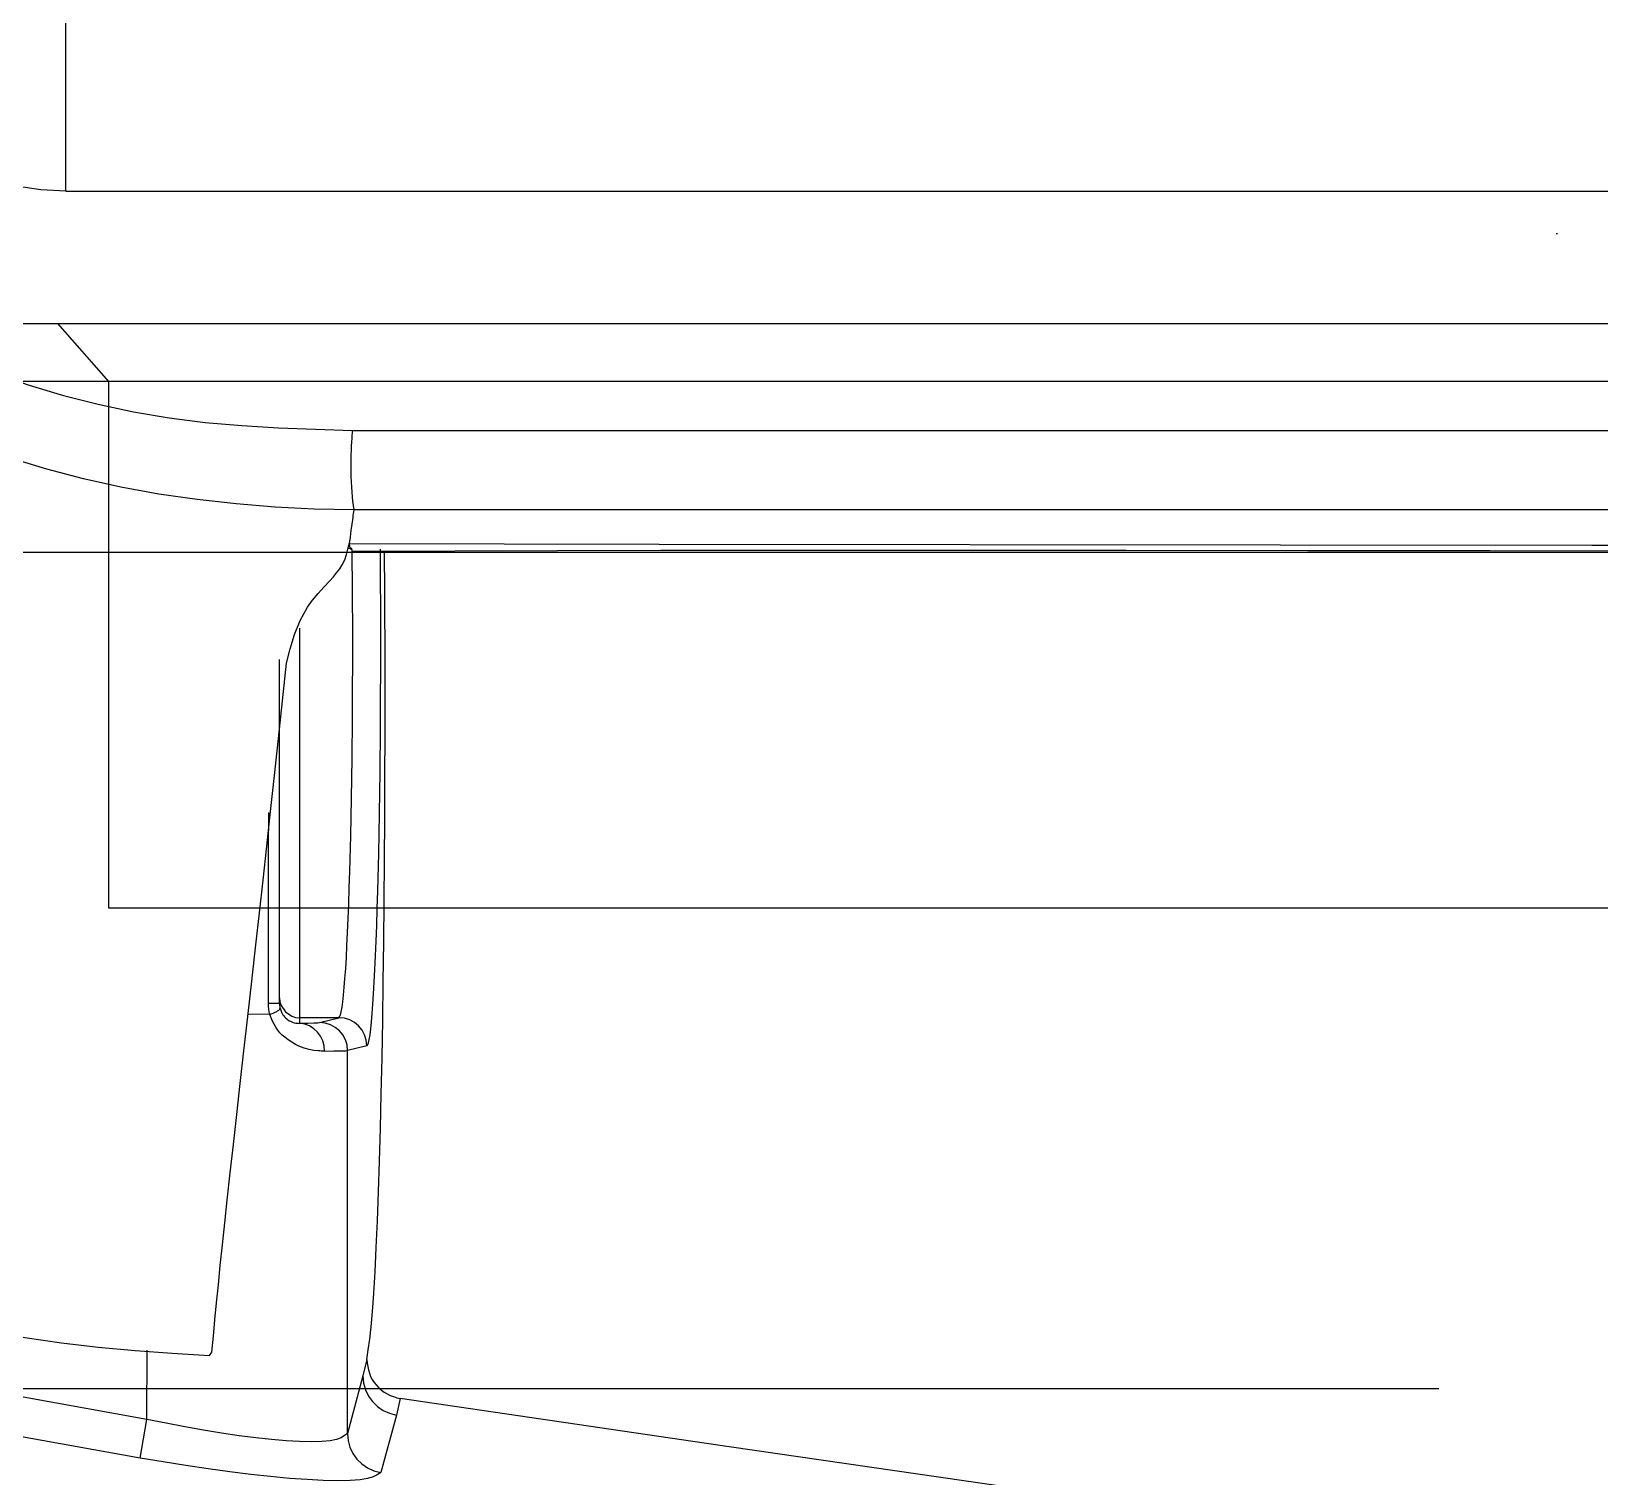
# Model space of a CAD drawing. Header units: millimetres. Extents: x 6886222 to 6919728, y 230959 to 276095.
# Drawn here: x 6911412.96 to 6911452.06, y 256557.19 to 256593.22 of the extents above; entities that cross this region are included whole.
import ezdxf
from ezdxf.xclip import XClip

# ---------------------------------------------------------------- set-up
doc = ezdxf.new("R2010")
doc.units = ezdxf.units.MM
doc.header["$LTSCALE"] = 100
doc.header["$XCLIPFRAME"] = 2
doc.linetypes.add('ST-DASH', pattern=[2.7, 1.5, -1.2])
for name, color, linetype in [('BP', 7, 'Continuous'), ('U-74C-EX$0$FUR_욕실', 8, 'Continuous'), ('U-74C-EX$0$HAT', 8, 'Continuous'), ('U-74C-EX$0$S-ELE', 4, 'Continuous'), ('결로방지', 4, 'ST-DASH')]:
    doc.layers.add(name, color=color, linetype=linetype)

# ---------------------------------------------------------------- blocks, each defined once
blk = doc.blocks.new('U-74C-EX$0$S-CEN')
at = {"layer": 'U-74C-EX$0$S-ELE'}
h = blk.add_hatch(dxfattribs=at)
h.set_pattern_fill('DOTS', color=256, scale=50, angle=-90)
h.set_pattern_definition([(270, (7430, 8342.5), (79.375, -39.6875), [0, -79.375])])
h.paths.add_polyline_path([(1770, 6175), (1770, 3905), (205, 3905), (205, 6175)])
blk = doc.blocks.new('U-74C-EX$0$대변기')
blk.add_wipeout([(22.249, 172.542), (8.912, 147.747), (6.746, 136.341), (0, 0), (6.746, -136.341), (8.912, -147.747), (22.075, -172.29), (48.748, -190.928), (71.393, -195), (166.776, -195), (163.874, -199.595), (211.559, -201.09), (211.593, -201.598), (211.811, -202.635), (212.508, -203.592), (213.122, -203.98), (214.154, -204.198), (220.754, -204.198), (220.754, -206.356), (211.679, -206.357), (211.156, -206.396), (210.27, -206.678), (209.31, -207.428), (208.746, -208.406), (208.586, -209.092), (208.561, -209.456), (208.566, -265.023), (208.683, -265.023), (208.781, -265.75), (209.146, -266.635), (209.439, -267.037), (210.115, -267.628), (210.657, -267.918), (211.055, -268.028), (211.754, -268.123), (489.288, -268.123), (490.393, -267.862), (490.867, -267.712), (491.452, -267.223), (492.007, -266.495), (492.243, -265.953), (492.338, -265.585), (492.393, -265), (492.393, -209.472), (492.274, -208.615), (492.053, -208.038), (491.645, -207.418), (491.175, -206.97), (490.657, -206.651), (490.048, -206.44), (489.564, -206.376), (489.288, -206.356), (294.651, -206.356), (294.651, -204.198), (299.371, -204.198), (299.927, -204.142), (300.815, -203.772), (301.133, -203.526), (301.57, -203.013), (301.802, -202.567), (301.976, -201.864), (301.977, -201.814), (356.763, -202.115), (409.646, -200.732), (451.071, -197.491), (521.76, -184.127), (558.832, -171.77), (607.507, -146.927), (640.318, -121.724), (666.396, -92.635), (682.862, -64.812), (689.365, -48.845), (694.462, -30.579), (696.683, -17.3), (697.462, -8.646), (697.701, 0.017), (696.016, 21.31), (691.269, 41.797), (683.337, 62.602), (669.046, 87.706), (652.78, 108.071), (630.642, 128.959), (599.081, 150.929), (558.195, 170.853), (516.937, 184.225), (478.6, 192.501), (440.581, 197.364), (409.565, 199.556), (375.328, 200.688), (311.092, 200.701), (281.722, 200.871), (251.346, 200.76), (223.329, 200.377), (188.294, 199.951), (182.405, 198.155), (177.519, 194.766), (79.796, 195), (40.704, 194.567), (37.247, 193.227), (37.247, 185.308)]).dxf.layer = 'U-74C-EX$0$FUR_욕실'
at = {"layer": 'U-74C-EX$0$FUR_욕실'}
for p, q in [((201.052, 188.343), (201.052, 30.494)), ((195.349, 186.996), (195.349, 0)), ((199.603, 0), (199.603, 187.068)), ((172.766, 172.397, 0), (173.706, 177.643, 0)), ((173.729, 172.225, 0), (174.668, 177.466, 0)), ((201.052, 174.456), (199.603, 173.181)), ((204.348, 174.247), (204.348, 30.5)), ((204.348, 174.247), (208.899, 174.247)), ((199.603, 173.181), (186.487, 173.181)), ((186.487, 173.181), (186.487, 0)), ((199.603, 173.181), (199.603, 173.181)), ((173.729, 172.225, 0), (175.455, 172.224, 0)), ((175.322, 170.669, 0), (175.406, 170.604, 0)), ((183.826, 169.16, 0), (183.831, 169.704, 0)), ((184.094, 168.92, 0), (184.243, 168.92, 0)), ((184.243, 168.92, 0), (192.674, 168.92, 0)), ((183.743, 168.42, 0), (183.606, 168.42, 0)), ((183.743, 167.441, 0), (183.743, 168.42, 0)), ((193.457, 168.42, 0), (183.743, 168.42, 0)), ((183.623, 167.922, 0), (183.743, 167.441, 0)), ((174.814, 166.841, 0), (173.381, 167.228, 0)), ((173.381, 167.228, 0), (182.923, 167.222, 0)), ((183.043, 166.742, 0), (182.923, 167.222, 0)), ((195.426, 167.111, 0), (195.423, 167.12, 0)), ((195.453, 167.22, 0), (195.45, 167.12, 0)), ((195.561, 167.181, 0), (195.562, 167.181, 0)), ((195.561, 167.181, 0), (195.561, 167.181, 0)), ((195.561, 167.181, 0), (195.561, 167.181, 0)), ((196.406, 167.071, 0), (196.405, 167.07, 0)), ((196.406, 167.07, 0), (196.406, 167.071, 0)), ((175.222, 166.743, 0), (174.814, 166.841, 0)), ((173.838, 166.007, 0), (172.402, 166.395, 0)), ((174.247, 165.909, 0), (173.838, 166.007, 0))]:
    blk.add_line(p, q, dxfattribs=at)
for centre, radius, start, end in [((192.632, 280.561, 0), 109.973, 259.59276, 260.10241), ((178.677, 169.154, 0), 5.423, 357.5347, 0.463), ((184.243, 168.42, 0), 0.5, 90.0011, 180.0011), ((182.942, 168.467, 0), 0.666, 267.3258, 356.0018), ((182.923, 167.922, 0), 0.7, 270.0041, 359.9632), ((183.043, 167.442, 0), 0.7, 270.0041, 359.9632), ((173.388, 166.228, 0), 1, 90.4149, 170.392), ((174.823, 165.842, 0), 0.999, 90.5463, 170.4898)]:
    blk.add_arc(centre, radius, start, end, dxfattribs=at)
for centre, major_axis, ratio, start_param, end_param in [((183.624, 172.219, 0), (0, 4.3), 0.008729, 2.65405, 3.106677), ((182.924, 172.219, 0), (0, 5), 0.005239, 2.654052, 3.106679), ((193.042, 167.444, 0), (-9.3, 0), 0.037549, 0.008727, 1.82818), ((193.042, 166.745, 0), (-10, 0), 0.034921, 0.008727, 1.811186)]:
    blk.add_ellipse(centre, major_axis=major_axis, ratio=ratio, start_param=start_param, end_param=end_param, dxfattribs=at)
for points, knots in [([(451.847, 196.232, 0), (445.553, 196.879, 0), (432.963, 198.173, 0), (412.657, 199.478, 0), (391.014, 200.38, 0), (368.136, 200.856, 0), (347.193, 201.018, 0), (328.214, 201.007, 0), (311.185, 200.828, 0), (294.444, 200.49, 0), (276.451, 199.94, 0), (257.294, 199.11, 0), (237.029, 197.926, 0), (217.216, 196.407, 0), (202.89, 195.121, 0), (193.717, 194.093, 0), (189.796, 193.121, 0), (186.226, 191.526, 0), (183.254, 189.513, 0), (180.802, 187.061, 0), (178.865, 184.356, 0), (177.36, 181.291, 0), (176.263, 177.937, 0), (175.559, 174.37, 0), (175.401, 171.903, 0), (175.322, 170.669, 0)], [0, 0, 0, 0, 0.060795, 0.121595, 0.195943, 0.270352, 0.344706, 0.402267, 0.459897, 0.51754, 0.575118, 0.649316, 0.723553, 0.797769, 0.871482, 0.887461, 0.9034, 0.917212, 0.931, 0.942342, 0.953679, 0.964966, 0.976261, 0.988125, 1, 1, 1, 1]), ([(198.385, -168.282, 0), (198.388, -168.701, 0), (198.4, -170.197, 0), (198.627, -172.741, 0), (199.289, -175.907, 0), (200.445, -178.924, 0), (202.101, -181.665, 0), (204.2, -183.946, 0), (206.811, -185.935, 0), (209.956, -187.493, 0), (213.557, -188.582, 0), (217.277, -189.278, 0), (224.738, -190.197, 0), (238.401, -191.748, 0), (257.976, -193.816, 0), (279.916, -195.742, 0), (301.726, -197.242, 0), (322.265, -198.221, 0), (341.414, -198.776, 0), (359.05, -199.034, 0), (376.888, -199.028, 0), (396.39, -198.738, 0), (417.571, -198.016, 0), (440.368, -196.526, 0), (461.417, -194.336, 0), (480.637, -191.533, 0), (498.012, -188.306, 0), (515.242, -184.344, 0), (531.635, -179.771, 0), (547.174, -174.623, 0), (561.856, -168.97, 0), (576.255, -162.582, 0), (590.289, -155.442, 0), (603.876, -147.535, 0), (616.386, -139.209, 0), (627.839, -130.55, 0), (638.266, -121.655, 0), (648.124, -112.12, 0), (657.309, -101.96, 0), (665.436, -91.558, 0), (672.499, -80.976, 0), (678.555, -70.32, 0), (683.819, -59.252, 0), (688.209, -47.9, 0), (691.679, -36.307, 0), (694.214, -24.537, 0), (695.786, -12.602, 0), (696.305, -1.181, 0), (695.887, 9.642, 0), (694.743, 19.826, 0), (692.887, 29.906, 0), (690.067, 40.933, 0), (686.019, 52.799, 0), (680.514, 65.337, 0), (674.002, 77.385, 0), (666.633, 88.729, 0), (658.497, 99.338, 0), (649.727, 109.251, 0), (640.314, 118.581, 0), (630.356, 127.312, 0), (618.858, 136.273, 0), (605.694, 145.251, 0), (590.78, 154.031, 0), (575.332, 161.876, 0), (559.465, 168.806, 0), (541.951, 175.335, 0), (522.758, 181.244, 0), (501.905, 186.362, 0), (480.646, 190.415, 0), (459.06, 193.454, 0), (437.233, 195.588, 0), (415.665, 196.907, 0), (394.445, 197.638, 0), (373.633, 197.927, 0), (353.05, 197.818, 0), (332.507, 197.384, 0), (312.066, 196.597, 0), (291.744, 195.397, 0), (271.798, 193.901, 0), (255.532, 192.294, 0), (242.697, 191.132, 0), (233.169, 190.375, 0), (223.763, 189.307, 0), (216.129, 188.114, 0), (210.316, 186.524, 0), (206.85, 184.792, 0), (204.178, 182.734, 0), (202.111, 180.499, 0), (200.4, 177.684, 0), (199.171, 174.361, 0), (198.489, 170.79, 0), (198.42, 168.332, 0), (198.385, 167.103, 0)], [0, 0, 0, 0, 0.001013, 0.003622, 0.006228, 0.009035, 0.011841, 0.014627, 0.017416, 0.020908, 0.024426, 0.027971, 0.031501, 0.045381, 0.066017, 0.085104, 0.104198, 0.12328, 0.137934, 0.152601, 0.167268, 0.181921, 0.200236, 0.218565, 0.236881, 0.250956, 0.265043, 0.279128, 0.293198, 0.305689, 0.318219, 0.330762, 0.343296, 0.355806, 0.368283, 0.37916, 0.390074, 0.400992, 0.41189, 0.422754, 0.432485, 0.442242, 0.451997, 0.461726, 0.47128, 0.480865, 0.490446, 0.499993, 0.508129, 0.516286, 0.524445, 0.532584, 0.543445, 0.554344, 0.565246, 0.576112, 0.586613, 0.597144, 0.607694, 0.61824, 0.628753, 0.642488, 0.65626, 0.670054, 0.683843, 0.697592, 0.714681, 0.731786, 0.74888, 0.766406, 0.783944, 0.801471, 0.818416, 0.835382, 0.852348, 0.869292, 0.88688, 0.904485, 0.922096, 0.939692, 0.948425, 0.957164, 0.965892, 0.974611, 0.978706, 0.982792, 0.98541, 0.988024, 0.991033, 0.994042, 0.997019, 1, 1, 1, 1]), ([(196.405, 167.07, 0), (196.405, 167.07, 0), (196.415, 168.382, 0), (196.579, 170.991, 0), (197.324, 174.804, 0), (198.682, 178.363, 0), (200.538, 181.387, 0), (202.757, 183.784, 0), (205.575, 185.974, 0), (209.203, 187.79, 0), (213.024, 188.934, 0), (215.486, 189.33, 0), (216.433, 189.482, 0)], [0, 0, 0, 0, 0.000002, 0.106732, 0.213329, 0.32269, 0.432016, 0.52638, 0.620826, 0.765115, 0.909718, 1, 1, 1, 1]), ([(204.348, 174.247), (204.348, 175.077), (204.687, 176.719), (206.059, 178.726), (207.649, 179.785), (208.684, 180.116), (209.003, 180.189)], [0, 0, 0, 0, 0.2681868, 0.5244934, 0.7665182, 0.8712251, 0.8712251, 0.8712251, 0.8712251]), ([(172.402, 166.395, 0), (172.329, 166.507, 0), (172.181, 166.732, 0), (172.2, 168.139, 0), (172.391, 170.106, 0), (172.641, 171.633, 0), (172.766, 172.397, 0)], [0, 0, 0, 0, 0.250127, 0.500134, 0.750065, 1, 1, 1, 1]), ([(173.381, 167.228, 0), (173.305, 167.321, 0), (173.154, 167.508, 0), (173.168, 168.68, 0), (173.356, 170.322, 0), (173.604, 171.589, 0), (173.729, 172.225, 0)], [0, 0, 0, 0, 0.249995, 0.499467, 0.749267, 1, 1, 1, 1]), ([(175.406, 170.604, 0), (175.935, 170.556, 0), (176.998, 170.459, 0), (179.231, 170.22, 0), (182.023, 169.908, 0), (185.306, 169.537, 0), (188.82, 169.146, 0), (191.325, 168.879, 0), (192.582, 168.746, 0)], [0, 0, 0, 0, 0.159936, 0.320768, 0.503466, 0.687531, 0.843331, 1, 1, 1, 1]), ([(182.911, 167.802, 0), (182.912, 167.852, 0), (182.915, 168.035, 0), (182.984, 168.375, 0), (183.209, 168.758, 0), (183.485, 169.026, 0), (183.714, 169.116, 0), (183.826, 169.16, 0)], [0, 0, 0, 0, 0.126797, 0.464488, 0.690559, 0.848748, 1, 1, 1, 1]), ([(183.826, 169.16, 0), (183.826, 169.16, 0), (183.913, 169.184, 0), (184.006, 169.191, 0), (184.099, 169.197, 0)], [0, 0, 0, 0, 0.000217, 1, 1, 1, 1]), ([(183.826, 169.16, 0), (183.841, 169.121, 0), (183.871, 169.043, 0), (183.913, 168.963, 0), (183.951, 168.912, 0), (183.97, 168.908, 0), (183.979, 168.907, 0)], [0, 0, 0, 0, 0.25, 0.5, 0.75, 1, 1, 1, 1]), ([(184.099, 169.197, 0), (184.708, 169.197, 0), (185.892, 169.197, 0), (187.528, 169.194, 0), (188.448, 169.19, 0), (188.86, 169.188, 0)], [0, 0, 0, 0, 0.3684682, 0.7172091, 1, 1, 1, 1]), ([(183.979, 168.907, 0), (183.945, 168.896, 0), (183.895, 168.881, 0), (183.812, 168.836, 0), (183.715, 168.756, 0), (183.629, 168.615, 0), (183.606, 168.5, 0), (183.606, 168.438, 0), (183.606, 168.42, 0)], [0, 0, 0, 0, 0.075751, 0.110421, 0.244949, 0.467926, 0.847699, 1, 1, 1, 1]), ([(184.094, 168.92, 0), (184.065, 168.919, 0), (184.025, 168.917, 0), (183.989, 168.909, 0), (183.979, 168.907, 0)], [0, 0, 0, 0, 0.734944, 1, 1, 1, 1]), ([(192.582, 168.746, 0), (193.066, 168.628, 0), (193.805, 168.449, 0), (194.425, 167.865, 0), (194.639, 167.663, 0)], [0, 0, 0, 0, 0.6545729, 1, 1, 1, 1]), ([(194.639, 167.663, 0), (194.766, 167.548, 0), (195.042, 167.299, 0), (195.38, 167.222, 0), (195.561, 167.181, 0)], [0, 0, 0, 0, 0.461801, 1, 1, 1, 1]), ([(195.379, 167.11, 0), (195.388, 163.694, 0), (195.412, 154.254, 0), (195.392, 140.516, 0), (195.373, 130.179, 0), (195.365, 125.894, 0)], [0, 0, 0, 0, 0.249353, 0.688881, 1, 1, 1, 1]), ([(195.423, 167.12, 0), (195.42, 167.124, 0), (195.412, 167.137, 0), (195.456, 167.16, 0), (195.526, 167.174, 0), (195.561, 167.181, 0)], [0, 0, 0, 0, 0.187615, 0.593808, 1, 1, 1, 1]), ([(195.562, 167.181, 0), (195.562, 167.181, 0), (195.547, 156.876, 0), (195.531, 143.151, 0), (195.521, 129.355, 0), (195.519, 125.932, 0)], [0, 0, 0, 0, 0.0000014, 0.7519022, 1, 1, 1, 1]), ([(196.405, 167.07, 0), (196.342, 167.079, 0), (196.059, 167.116, 0), (195.779, 167.152, 0), (195.562, 167.181, 0)], [0, 0, 0, 0, 0.223669, 1, 1, 1, 1]), ([(196.406, -168.25, 0), (196.406, -168.25, 0), (196.405, -155.976, 0), (196.404, -131.362, 0), (196.404, -97.757, 0), (196.404, -74.227, 0), (196.404, -58.626, 0), (196.404, -49.705, 0), (196.404, -38.549, 0), (196.404, -29.62, 0), (196.404, -18.457, 0), (196.404, -9.523, 0), (196.404, 8.395, 0), (196.404, 33.069, 0), (196.404, 66.687, 0), (196.404, 100.255, 0), (196.404, 133.733, 0), (196.405, 155.976, 0), (196.406, 167.07, 0), (196.406, 167.07, 0)], [0, 0, 0, 0, 0, 0.110773, 0.221543, 0.301104, 0.320993, 0.360773, 0.380663, 0.420443, 0.440333, 0.480114, 0.500004, 0.599906, 0.699838, 0.799743, 0.899871, 1, 1, 1, 1, 1]), ([(198.385, 167.103, 0), (198.35, 167.106, 0), (198.2, 167.121, 0), (197.865, 167.141, 0), (197.366, 167.147, 0), (196.83, 167.125, 0), (196.548, 167.089, 0), (196.406, 167.071, 0)], [0, 0, 0, 0, 0.057586, 0.246053, 0.497369, 0.748684, 1, 1, 1, 1]), ([(198.385, 167.103, 0), (198.385, 155.987, 0), (198.383, 133.756, 0), (198.385, 100.259, 0), (198.386, 66.689, 0), (198.388, 33.069, 0), (198.388, 8.395, 0), (198.388, -9.523, 0), (198.388, -18.456, 0), (198.388, -29.62, 0), (198.388, -38.549, 0), (198.387, -49.706, 0), (198.387, -58.626, 0), (198.386, -74.229, 0), (198.385, -97.762, 0), (198.383, -131.386, 0), (198.385, -155.983, 0), (198.385, -168.282, 0)], [0, 0, 0, 0, 0.100138, 0.200274, 0.300173, 0.400099, 0.499996, 0.519884, 0.559662, 0.579551, 0.619329, 0.639217, 0.678994, 0.698883, 0.778441, 0.889219, 1, 1, 1, 1]), ([(175.222, 166.743, 0), (175.107, 166.73, 0), (174.876, 166.705, 0), (174.573, 166.518, 0), (174.341, 166.248, 0), (174.279, 166.022, 0), (174.247, 165.909, 0)], [0, 0, 0, 0, 0.249994, 0.499991, 0.749996, 1, 1, 1, 1]), ([(175.222, 166.743, 0), (175.542, 166.695, 0), (176.182, 166.599, 0), (178.548, 166.475, 0), (181.726, 166.377, 0), (185.6, 166.315, 0), (189.732, 166.288, 0), (193.065, 166.284, 0), (194.907, 166.298, 0), (195.381, 166.302, 0)], [0, 0, 0, 0, 0.157508, 0.315037, 0.472729, 0.629605, 0.787496, 0.945281, 1, 1, 1, 1]), ([(161.384, -0.59, 0), (161.484, 10.618, 0), (161.683, 33.021, 0), (163.284, 66.552, 0), (165.861, 99.918, 0), (169.406, 133.064, 0), (172.636, 154.976, 0), (174.247, 165.909, 0)], [0, 0, 0, 0, 0.2009, 0.401568, 0.601777, 0.801318, 1, 1, 1, 1])]:
    blk.add_open_spline(points, degree=3, knots=knots, dxfattribs=at)
blk = doc.blocks.new('U-74C-EX$0$A$Ce93e390f')
at = {"layer": 'U-74C-EX$0$HAT'}
h = blk.add_hatch(dxfattribs=at)
h.set_pattern_fill('_USER', color=256, scale=300, angle=180, double=1, pattern_type=0)
h.set_pattern_definition([(180, (2e-14, 100), (-4e-14, -300), []), (270, (2e-14, 100), (300, -6e-14), [])])
h.paths.add_polyline_path([(1340, 1450), (0, 1450), (0, 0), (1340, 0)])
at = {"layer": 'U-74C-EX$0$FUR_욕실', "xscale": -1}
blk.add_blockref('U-74C-EX$0$대변기', (1469.488, 399.99), dxfattribs=at)
blk = doc.blocks.new('U-74C-EX', base_point=(50, 0))
at = {"layer": 'U-74C-EX$0$FUR_욕실', "xscale": -1}
blk.add_blockref('U-74C-EX$0$A$Ce93e390f', (1785, -3040), dxfattribs=at)
at = {"layer": 'U-74C-EX$0$S-ELE'}
blk.add_blockref('U-74C-EX$0$S-CEN', (50, -6980), dxfattribs=at)

msp = doc.modelspace()

# ---------------------------------------------------------------- block references
at = {"layer": 'BP'}
ref = msp.add_blockref('U-74C-EX', (6908948.056, 256119.377), dxfattribs=dict(at, rotation=90))
XClip(ref).set_block_clipping_path([(-85.000000015, 299.9999999944), (-85.0000000013, -7479.9999999991), (15775.0000000003, -7479.9999999991), (15775.0000000003, 2920.0000000009), (3995.0000000002, 2920), (3995.0000000002, 300.0000000019)])

# ---------------------------------------------------------------- next in the draw order: linework, layer by layer
at = {"layer": '결로방지'}
msp.add_lwpolyline([(6913778.056, 266244.377), (6913778.056, 265909.377), (6915228.056, 265909.377), (6915228.056, 256559.377), (6909453.056, 256559.377), (6909453.056, 260569.377), (6907228.056, 260569.377), (6907228.056, 265814.377), (6909063.056, 265814.377), (6909063.056, 267044.377)], dxfattribs=at)

doc.saveas('drawing.dxf')
